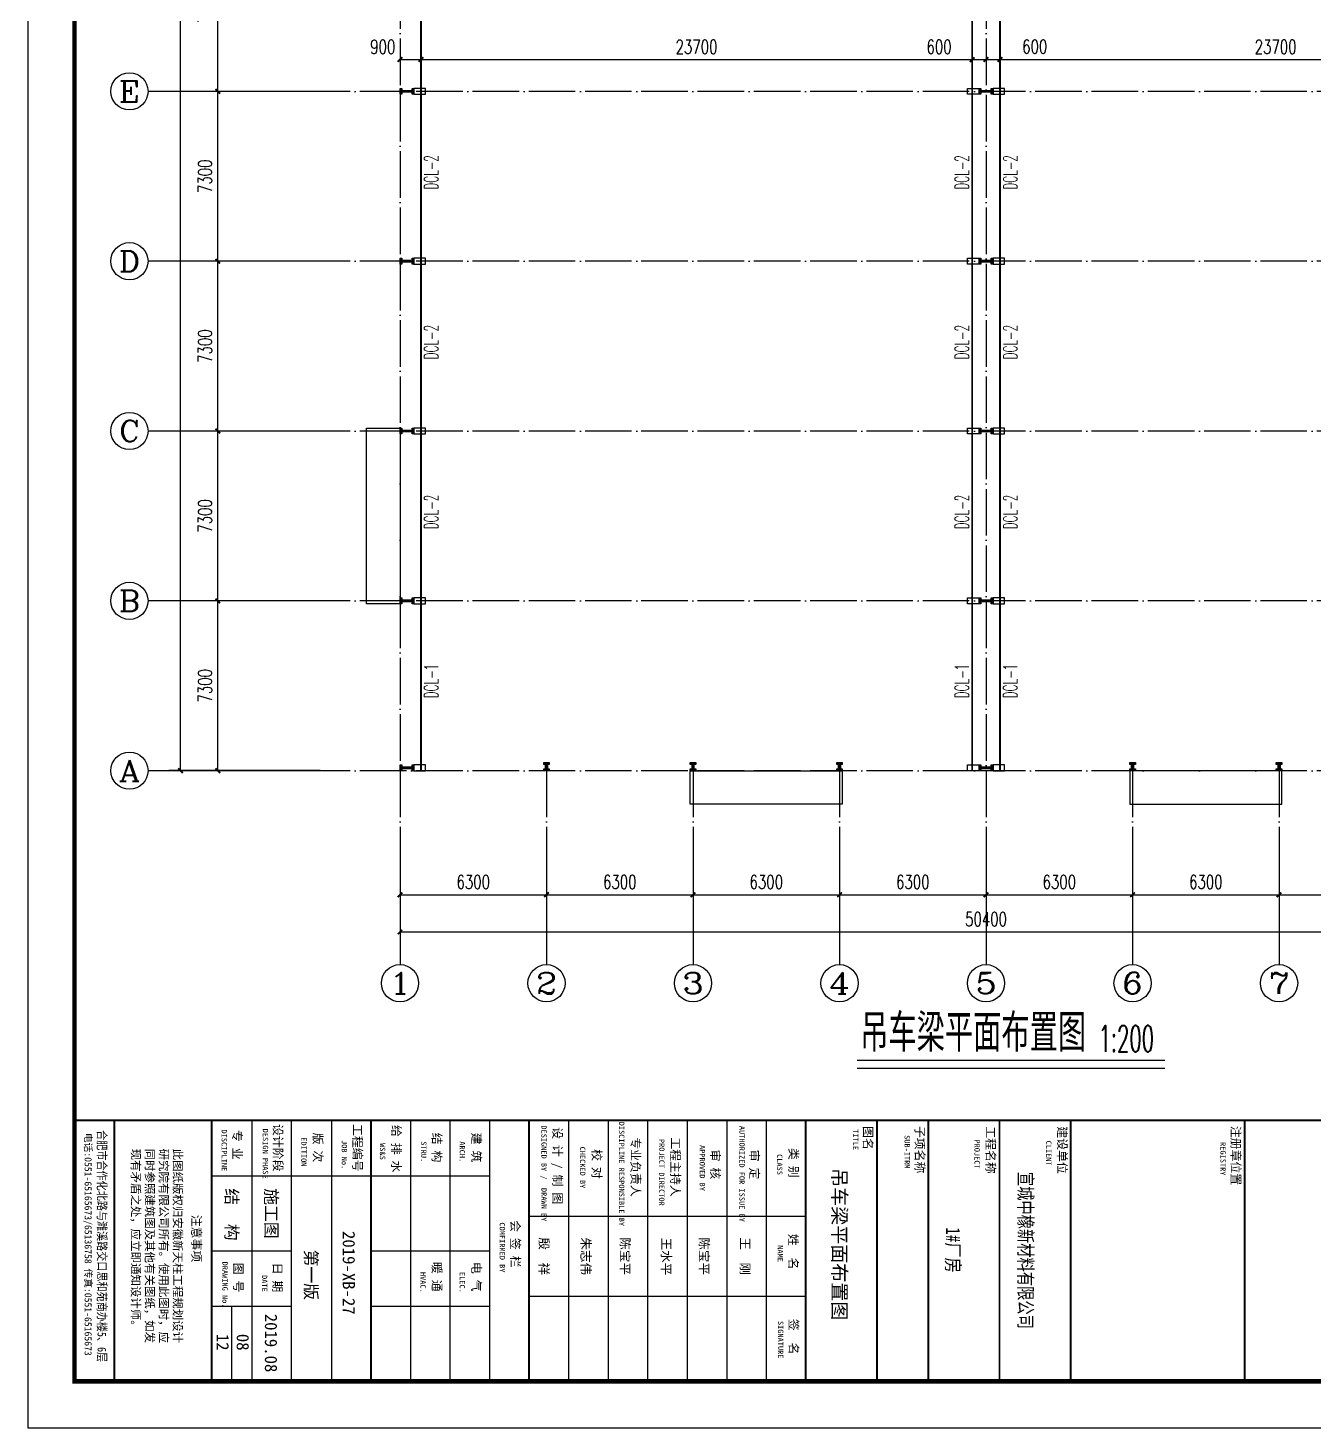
# Model space of a CAD drawing. Extents: x 37237700 to 37865026, y 138877 to 347670.
# Drawn here: x 37686466 to 37741765, y 228870 to 289050 of the extents above; entities that cross this region are included whole.
import ezdxf
from ezdxf.enums import TextEntityAlignment as Align

# ---------------------------------------------------------------- set-up
doc = ezdxf.new("R2010")
doc.units = 0
doc.header["$LTSCALE"] = 1000
doc.header["$MEASUREMENT"] = 0
doc.linetypes.add('ACAD_ISO04W100', pattern=[30.5, 24, -3, 0.5, -3])
doc.linetypes.add('DOTE', pattern=[2.42, 2, -0.2, 0.02, -0.2])
doc.layers.get('0').update_dxf_attribs({"linetype": 'CONTINUOUS'})
doc.layers.get('DEFPOINTS').update_dxf_attribs({"linetype": 'CONTINUOUS'})
for name, color, linetype in [('46', 7, 'CONTINUOUS'), ('AXIS', 3, 'CONTINUOUS'), ('AXIS_TEXT', 7, 'CONTINUOUS'), ('DIM_TEXT', 3, 'CONTINUOUS'), ('DOTE', 1, 'ACAD_ISO04W100'), ('PUB_DIM', 3, 'CONTINUOUS'), ('PUB_TAB', 7, 'CONTINUOUS'), ('PUB_TEXT', 7, 'CONTINUOUS'), ('PUB_TITLE', 4, 'CONTINUOUS'), ('标注、文字', 3, 'CONTINUOUS')]:
    doc.layers.add(name, color=color, linetype=linetype)
doc.styles.add('-黑体', font='simhei.ttf')
doc.styles.add('_HZTXT', font='txt.shx', dxfattribs={"width": 0.8, "bigfont": 'hztxt.shx'})
doc.styles.add('_SIMPLEX', font='SIMPLEX', dxfattribs={"width": 0.8})
doc.styles.add('_TCH_AXIS', font='COMPLEX', dxfattribs={"bigfont": 'GBCBIG'})
doc.styles.add('_TCH_DIM_T3', font='SIMPLEX', dxfattribs={"width": 0.705882, "bigfont": 'GBCBIG'})
doc.styles.add('COMPLEX', font='COMPLEX')
doc.styles.add('STYLE-黑体', font='simhei.ttf')
doc.styles.add('TQ', font='')
doc.styles.get('TQ').set_extended_font_data('SimSun')
doc.dimstyles.new('_TCH_ARCH&&200', dxfattribs={"dimtxt": 595, "dimasz": 200, "dimexe": 500, "dimexo": 600, "dimgap": 252.5, "dimtad": 1, "dimdec": 0, "dimzin": 0, "dimdsep": 46, "dimtxsty": '_TCH_DIM_T3', "dimblk": 'ARCHTICK', "dimcen": 0.09, "dimclrt": 7, "dimazin": 2, "dimtfac": 1, "dimtdec": 0, "dimtix": 1, "dimtmove": 2, "dimatfit": 3, "dimfxl": 1, "dimtolj": 1, "dimtzin": 0, "dimarcsym": 0})

# ---------------------------------------------------------------- blocks, each defined once
blk = doc.blocks.new('ly')
at = {"layer": 'PUB_TEXT', "insert": (-5884, 1715), "char_height": 212, "width": 5144.75, "attachment_point": 1, "style": 'TQ'}
blk.add_mtext('\\pt576;此图纸版权归安徽新天柱工程规划设计研究院有限公司所有。使用此图时，应同时参照建筑图及其他有关图纸，如发现有矛盾之处，应立即通知设计师。', dxfattribs=at)
blk = doc.blocks.new('tk0')
at = {"layer": 'PUB_TEXT'}
for p, q in [((32861287, -1281267), (32861287, -1280292)), ((32861292, -1281268), (32859731, -1281268))]:
    blk.add_line(p, q, dxfattribs=at)
at = {"layer": 'PUB_TITLE'}
for p, q in [((32854181, -1261723), (32854181, -1249823)), ((32857632, -1261723), (32857632, -1249823)), ((32850067, -1251523), (32861287, -1251523)), ((32850067, -1253223), (32861287, -1253223)), ((32850067, -1254923), (32861287, -1254923)), ((32850067, -1256623), (32861287, -1256623)), ((32850067, -1258323), (32861287, -1258323)), ((32850067, -1260023), (32861287, -1260023)), ((32850067, -1261723), (32861287, -1261723)), ((32850067, -1263423), (32861287, -1263423)), ((32852446, -1268523), (32852446, -1263423)), ((32855676, -1268523), (32855676, -1263423)), ((32858056, -1268523), (32858056, -1263423)), ((32850067, -1265123), (32861287, -1265123)), ((32850067, -1266823), (32861287, -1266823)), ((32852447, -1275368), (32852447, -1268523)), ((32850067, -1270223), (32861287, -1270223)), ((32850067, -1271946), (32861287, -1271946)), ((32855676, -1275368), (32855676, -1271946)), ((32858056, -1275368), (32858056, -1271946)), ((32850067, -1273646), (32861321, -1273646)), ((32861287, -1274507), (32858056, -1274507))]:
    blk.add_line(p, q, dxfattribs=at)
at = {"layer": 'PUB_TITLE', "lineweight": 40}
for p, q in [((32850067, -1268523), (32861287, -1268523)), ((32850067, -1279567), (32861287, -1279567))]:
    blk.add_line(p, q, dxfattribs=at)
at = {"layer": 'PUB_TITLE', "lineweight": 40, "const_width": 85}
for points in [[(32850067, -1201267), (32850067, -1281267)], [(32850067, -1230953), (32861287, -1230953)], [(32850067, -1238433), (32861287, -1238433)], [(32850067, -1241493), (32861287, -1241493)], [(32850067, -1244553), (32861287, -1244553)], [(32850067, -1246763), (32861287, -1246763)], [(32850067, -1249823), (32861287, -1249823)], [(32850067, -1261723), (32861287, -1261723)], [(32850067, -1275368), (32861232, -1275368)]]:
    blk.add_lwpolyline(points, dxfattribs=at)
at = {"layer": 'PUB_TITLE', "const_width": 85}
blk.add_lwpolyline([(32850067, -1268523), (32861287, -1268523)], dxfattribs=at)
at = {"layer": 'PUB_TEXT', "xscale": 1.700000002980232, "yscale": 1.700000002980232, "zscale": 1.700000002980232}
blk.add_blockref('ly', (32861287, -1279567), dxfattribs=at)
at = {"layer": '46', "linetype": 'Continuous', "style": '-黑体'}
for s, height, p in [('2019-XB-27 ', 528.65, (32854824, -1269734)), ('第一版', 528.7, (32855625, -1271359)), ('施工图', 528.7, (32852988, -1273068)), ('2019.08', 528.7, (32858381, -1273080)), ('结', 529, (32852988, -1274773)), ('构', 529, (32854517, -1274773))]:
    blk.add_text(s, height=height, dxfattribs=at).set_placement(p)
at = {"layer": 'PUB_TEXT', "style": 'TQ'}
for s, height, p in [('王  刚', 396, (32855098, -1252630)), ('陈宝平', 396, (32855098, -1254390)), ('王水平', 396, (32855110, -1256019)), ('陈宝平', 396, (32855098, -1257790)), ('朱志伟', 396, (32855098, -1259475)), ('殷  祥', 396, (32855098, -1261275)), (' 工程编号', 374, (32849973, -1269288)), ('      JOB No.', 229.5, (32849836, -1269778)), ('  版 次', 374, (32850089, -1270993)), ('     EDITION', 229.5, (32849896, -1271521)), (' 设计阶段', 374, (32849973, -1272709)), ('日 期', 374, (32856186, -1272730)), ('     DESIGN PHASE', 229.5, (32849526, -1273170)), ('         DATE', 229.5, (32855101, -1273208)), ('  专 业', 374, (32849973, -1274462)), ('图 号', 374, (32856186, -1274413)), ('     DISCIPLINE', 229.5, (32849562, -1274943)), ('     DRAWING No.', 229.5, (32855241, -1274909)), ('注意事项', 374, (32854126, -1276215)), ('电话:0551-65165673/65136758 传真:0551-65165673', 306, (32850607, -1280833))]:
    blk.add_text(s, height=height, dxfattribs=at).set_placement(p)
at = {"layer": 'PUB_TEXT', "style": 'TQ', "width": 0.85}
blk.add_text('合肥市合作化北路与濉溪路交口思和苑商办楼5、6层 ', height=374, dxfattribs=at).set_placement((32850490, -1280276))
at = {"layer": 'PUB_TEXT', "attachment_point": 1, "style": 'TQ'}
for s, insert, char_height, width in [('注册章位置', (32850304, -1231147), 374, 3060), ('REGISTRY', (32851001, -1231763), 229.5, 4799.1), ('建设单位', (32850326, -1238613), 374, 2223.6), ('CLIENT', (32850938, -1239259), 229.5, 4799.1), ('工程名称', (32850323, -1241690), 374, 2223.6), ('PROJECT', (32850887, -1242340), 229.5, 4799.1), ('子项名称', (32850306, -1244736), 374, 2223.6), ('SUB-ITRM', (32850702, -1245348), 229.5, 4799.1), ('图名', (32850313, -1246965), 374, 2223.6), ('TITLE', (32850446, -1247564), 229.5, 4799.1), ('类 别', (32851257, -1250163), 374, 2223.6), ('姓  名', (32854946, -1250177), 374, 2324.97), ('签  名', (32858602, -1250163), 374, 2948.14), ('CLASS', (32851517, -1250828), 229.5, 4799.1), ('NAME', (32855436, -1250803), 229.5, 4799.1), ('SIGNATURE', (32858688, -1250788), 229.5, 4799.1), ('审 定', (32851331, -1251848), 374, 1610.68), ('AUTHORIZED FOR ISSUE BY', (32850303, -1252450), 229.5, 4799.1), ('审 核', (32851328, -1253533), 374, 2855.71), ('APPROVED BY', (32851129, -1254157), 229.5, 4799.1), ('工程主持人', (32850799, -1255246), 374, 3479.12), ('PROJECT DIRECTOR', (32850866, -1255899), 229.5, 4799.1), ('专业负责人', (32850797, -1256953), 374, 3323.07), ('DISCIPLINE RESPONSIBLE BY', (32850125, -1257623), 229.5, 4799.1), ('校 对', (32851305, -1258626), 374, 4012.28), ('CHECKED BY', (32851196, -1259301), 229.5, 4799.1), ('设 计 / 制 图', (32850359, -1260315), 374, 5153.93), ('DESIGNED BY /  DRAWN BY', (32850281, -1260962), 229.5, 4799.1), ('会 签 栏', (32854360, -1262126), 374, 4447.2), ('COMFIRMED BY', (32854453, -1262757), 229.5, 4799.1), ('建 筑', (32850598, -1263802), 374, 4012), ('电 气', (32856153, -1263802), 374, 4012), ('   ARCH.', (32850429, -1264477), 229.5, 4799.1), ('   ELEC.', (32856044, -1264477), 229.5, 4799.1), ('结 构', (32850598, -1265502), 374, 4012), ('暖 通', (32856153, -1265502), 374, 4012), ('   STRU.', (32850429, -1266133), 229.5, 4799.1), ('   HVAC.', (32856044, -1266163), 229.5, 4799.1), ('给 排 水', (32850268, -1267245), 374, 4447.2), ('   WS&S', (32850510, -1267906), 229.5, 4882.4)]:
    blk.add_mtext(s, dxfattribs=dict(at, insert=insert, char_height=char_height, width=width))
blk = doc.blocks.new('*U123')
blk.add_lwpolyline([(-250, 125), (-250, -125), (250, -125), (250, 125)], close=True)
blk = doc.blocks.new('*U124')
at = {"color": 0, "linetype": 'ByBlock', "lineweight": -2}
for p in [(0, 58400), (0, 51100), (0, 43800), (0, 36500), (0, 29200), (0, 21900), (0, 14600), (0, 7300), (0, 0)]:
    blk.add_blockref('*U123', p, dxfattribs=at)
blk = doc.blocks.new('*U125')
blk.add_lwpolyline([(-250, 125), (-250, -125), (250, -125), (250, 125)], close=True)
blk = doc.blocks.new('*U126')
at = {"color": 0, "linetype": 'ByBlock', "lineweight": -2}
for p in [(0, 58400), (0, 51100), (0, 43800), (0, 36500), (0, 29200), (0, 21900), (0, 14600), (0, 7300), (0, 0)]:
    blk.add_blockref('*U125', p, dxfattribs=at)
blk = doc.blocks.new('*U127')
at = {"layer": 'PUB_TEXT', "style": '_SIMPLEX', "width": 0.55}
blk.add_text('DCL-2', height=600, rotation=90, dxfattribs=at).set_placement((300, -778))
blk = doc.blocks.new('*U128')
at = {"color": 0, "linetype": 'ByBlock', "lineweight": -2}
for p in [(0, 51100), (0, 43800), (0, 36500), (0, 29200), (0, 21900), (0, 14600), (0, 7300), (0, 0)]:
    blk.add_blockref('*U127', p, dxfattribs=at)
blk = doc.blocks.new('*U131')
blk.add_lwpolyline([(-250, 125), (-250, -125), (250, -125), (250, 125)], close=True)
blk = doc.blocks.new('*U132')
at = {"color": 0, "linetype": 'ByBlock', "lineweight": -2}
for p in [(0, 58400), (0, 51100), (0, 43800), (0, 36500), (0, 29200), (0, 21900), (0, 14600), (0, 7300), (0, 0)]:
    blk.add_blockref('*U131', p, dxfattribs=at)
blk = doc.blocks.new('_ArchTick')
at = {"color": 0, "linetype": 'ByBlock', "const_width": 0.4}
blk.add_lwpolyline([(-0.5, -0.5), (0.5, 0.5)], dxfattribs=at)
blk = doc.blocks.new('*D1969')
at = {"layer": 'DEFPOINTS', "color": 0}
for p in [(37702463, 287692), (37703363, 287692), (37703363, 287692)]:
    blk.add_point(p, dxfattribs=at)
at = {"layer": 'PUB_DIM', "color": 0, "lineweight": -2}
for p, q in [((37702463, 288292), (37702463, 288192)), ((37703363, 288292), (37703363, 288192)), ((37702463, 287692), (37703363, 287692))]:
    blk.add_line(p, q, dxfattribs=at)
at = {"layer": 'PUB_DIM', "color": 0, "lineweight": -2, "xscale": 200, "yscale": 200, "zscale": 200, "rotation": 180}
blk.add_blockref('_ArchTick', (37702463, 287692), dxfattribs=at)
at = {"layer": 'PUB_DIM', "color": 0, "lineweight": -2, "xscale": 200, "yscale": 200, "zscale": 200}
blk.add_blockref('_ArchTick', (37703363, 287692), dxfattribs=at)
at = {"layer": 'PUB_DIM', "color": 7, "insert": (37701723, 288242), "char_height": 595, "attachment_point": 5, "style": '_TCH_DIM_T3'}
blk.add_mtext('\\A1;900', dxfattribs=at)
blk = doc.blocks.new('*D1970')
at = {"layer": 'DEFPOINTS', "color": 0}
for p in [(37703363, 287692), (37727063, 287692), (37727063, 287692)]:
    blk.add_point(p, dxfattribs=at)
at = {"layer": 'PUB_DIM', "color": 0, "lineweight": -2}
for p, q in [((37703363, 288292), (37703363, 288192)), ((37727063, 288292), (37727063, 288192)), ((37703363, 287692), (37727063, 287692))]:
    blk.add_line(p, q, dxfattribs=at)
at = {"layer": 'PUB_DIM', "color": 0, "lineweight": -2, "xscale": 200, "yscale": 200, "zscale": 200, "rotation": 180}
blk.add_blockref('_ArchTick', (37703363, 287692), dxfattribs=at)
at = {"layer": 'PUB_DIM', "color": 0, "lineweight": -2, "xscale": 200, "yscale": 200, "zscale": 200}
blk.add_blockref('_ArchTick', (37727063, 287692), dxfattribs=at)
at = {"layer": 'PUB_DIM', "color": 7, "insert": (37715213, 288242), "char_height": 595, "attachment_point": 5, "style": '_TCH_DIM_T3'}
blk.add_mtext('\\A1;23700', dxfattribs=at)
blk = doc.blocks.new('*D1971')
at = {"layer": 'DEFPOINTS', "color": 0}
for p in [(37727063, 287692), (37727663, 287692), (37727663, 287692)]:
    blk.add_point(p, dxfattribs=at)
at = {"layer": 'PUB_DIM', "color": 0, "lineweight": -2}
for p, q in [((37727063, 288292), (37727063, 288192)), ((37727663, 288292), (37727663, 288192)), ((37727063, 287692), (37727663, 287692))]:
    blk.add_line(p, q, dxfattribs=at)
at = {"layer": 'PUB_DIM', "color": 0, "lineweight": -2, "xscale": 200, "yscale": 200, "zscale": 200, "rotation": 180}
blk.add_blockref('_ArchTick', (37727063, 287692), dxfattribs=at)
at = {"layer": 'PUB_DIM', "color": 0, "lineweight": -2, "xscale": 200, "yscale": 200, "zscale": 200}
blk.add_blockref('_ArchTick', (37727663, 287692), dxfattribs=at)
at = {"layer": 'PUB_DIM', "color": 7, "insert": (37725643, 288242), "char_height": 595, "attachment_point": 5, "style": '_TCH_DIM_T3'}
blk.add_mtext('\\A1;600', dxfattribs=at)
blk = doc.blocks.new('*D1972')
at = {"layer": 'DEFPOINTS', "color": 0}
for p in [(37727663, 287692), (37728263, 287692), (37728263, 287692)]:
    blk.add_point(p, dxfattribs=at)
at = {"layer": 'PUB_DIM', "color": 0, "lineweight": -2}
for p, q in [((37727663, 288292), (37727663, 288192)), ((37728263, 288292), (37728263, 288192)), ((37727663, 287692), (37728263, 287692))]:
    blk.add_line(p, q, dxfattribs=at)
at = {"layer": 'PUB_DIM', "color": 0, "lineweight": -2, "xscale": 200, "yscale": 200, "zscale": 200, "rotation": 180}
blk.add_blockref('_ArchTick', (37727663, 287692), dxfattribs=at)
at = {"layer": 'PUB_DIM', "color": 0, "lineweight": -2, "xscale": 200, "yscale": 200, "zscale": 200}
blk.add_blockref('_ArchTick', (37728263, 287692), dxfattribs=at)
at = {"layer": 'PUB_DIM', "color": 7, "insert": (37729758, 288250), "char_height": 595, "attachment_point": 5, "style": '_TCH_DIM_T3'}
blk.add_mtext('\\A1;600', dxfattribs=at)
blk = doc.blocks.new('*D1973')
at = {"layer": 'DEFPOINTS', "color": 0}
for p in [(37728263, 287692), (37751963, 287692), (37751963, 287692)]:
    blk.add_point(p, dxfattribs=at)
at = {"layer": 'PUB_DIM', "color": 0, "lineweight": -2}
for p, q in [((37728263, 288292), (37728263, 288192)), ((37751963, 288292), (37751963, 288192)), ((37728263, 287692), (37751963, 287692))]:
    blk.add_line(p, q, dxfattribs=at)
at = {"layer": 'PUB_DIM', "color": 0, "lineweight": -2, "xscale": 200, "yscale": 200, "zscale": 200, "rotation": 180}
blk.add_blockref('_ArchTick', (37728263, 287692), dxfattribs=at)
at = {"layer": 'PUB_DIM', "color": 0, "lineweight": -2, "xscale": 200, "yscale": 200, "zscale": 200}
blk.add_blockref('_ArchTick', (37751963, 287692), dxfattribs=at)
at = {"layer": 'PUB_DIM', "color": 7, "insert": (37740113, 288242), "char_height": 595, "attachment_point": 5, "style": '_TCH_DIM_T3'}
blk.add_mtext('\\A1;23700', dxfattribs=at)
blk = doc.blocks.new('*D1987')
at = {"layer": 'AXIS', "color": 0, "lineweight": -2}
for p, q in [((37699029, 264426), (37694129, 264426)), ((37694629, 257126), (37694629, 264426)), ((37699029, 257126), (37694129, 257126))]:
    blk.add_line(p, q, dxfattribs=at)
at = {"layer": 'DEFPOINTS', "color": 0}
for p in [(37694629, 264426), (37699629, 264426), (37699629, 257126)]:
    blk.add_point(p, dxfattribs=at)
at = {"layer": 'AXIS', "color": 0, "lineweight": -2, "xscale": 200, "yscale": 200, "zscale": 200}
for p, rotation in [((37694629, 264426), 90), ((37694629, 257126), 270)]:
    blk.add_blockref('_ArchTick', p, dxfattribs=dict(at, rotation=rotation))
at = {"layer": 'AXIS', "color": 7, "insert": (37694079, 260776), "char_height": 595, "attachment_point": 5, "rotation": 90, "style": '_TCH_DIM_T3'}
blk.add_mtext('\\A1;7300', dxfattribs=at)
blk = doc.blocks.new('*D1988')
at = {"layer": 'AXIS', "color": 0, "lineweight": -2}
for p, q in [((37699029, 271726), (37694129, 271726)), ((37694629, 264426), (37694629, 271726)), ((37699029, 264426), (37694129, 264426))]:
    blk.add_line(p, q, dxfattribs=at)
at = {"layer": 'DEFPOINTS', "color": 0}
for p in [(37694629, 271726), (37699629, 271726), (37699629, 264426)]:
    blk.add_point(p, dxfattribs=at)
at = {"layer": 'AXIS', "color": 0, "lineweight": -2, "xscale": 200, "yscale": 200, "zscale": 200}
for p, rotation in [((37694629, 271726), 90), ((37694629, 264426), 270)]:
    blk.add_blockref('_ArchTick', p, dxfattribs=dict(at, rotation=rotation))
at = {"layer": 'AXIS', "color": 7, "insert": (37694079, 268076), "char_height": 595, "attachment_point": 5, "rotation": 90, "style": '_TCH_DIM_T3'}
blk.add_mtext('\\A1;7300', dxfattribs=at)
blk = doc.blocks.new('*D1989')
at = {"layer": 'AXIS', "color": 0, "lineweight": -2}
for p, q in [((37699029, 279026), (37694129, 279026)), ((37694629, 271726), (37694629, 279026)), ((37699029, 271726), (37694129, 271726))]:
    blk.add_line(p, q, dxfattribs=at)
at = {"layer": 'DEFPOINTS', "color": 0}
for p in [(37694629, 279026), (37699629, 279026), (37699629, 271726)]:
    blk.add_point(p, dxfattribs=at)
at = {"layer": 'AXIS', "color": 0, "lineweight": -2, "xscale": 200, "yscale": 200, "zscale": 200}
for p, rotation in [((37694629, 279026), 90), ((37694629, 271726), 270)]:
    blk.add_blockref('_ArchTick', p, dxfattribs=dict(at, rotation=rotation))
at = {"layer": 'AXIS', "color": 7, "insert": (37694079, 275376), "char_height": 595, "attachment_point": 5, "rotation": 90, "style": '_TCH_DIM_T3'}
blk.add_mtext('\\A1;7300', dxfattribs=at)
blk = doc.blocks.new('*D1990')
at = {"layer": 'AXIS', "color": 0, "lineweight": -2}
for p, q in [((37699029, 286326), (37694129, 286326)), ((37694629, 279026), (37694629, 286326)), ((37699029, 279026), (37694129, 279026))]:
    blk.add_line(p, q, dxfattribs=at)
at = {"layer": 'DEFPOINTS', "color": 0}
for p in [(37694629, 286326), (37699629, 286326), (37699629, 279026)]:
    blk.add_point(p, dxfattribs=at)
at = {"layer": 'AXIS', "color": 0, "lineweight": -2, "xscale": 200, "yscale": 200, "zscale": 200}
for p, rotation in [((37694629, 286326), 90), ((37694629, 279026), 270)]:
    blk.add_blockref('_ArchTick', p, dxfattribs=dict(at, rotation=rotation))
at = {"layer": 'AXIS', "color": 7, "insert": (37694079, 282676), "char_height": 595, "attachment_point": 5, "rotation": 90, "style": '_TCH_DIM_T3'}
blk.add_mtext('\\A1;7300', dxfattribs=at)
blk = doc.blocks.new('*D1991')
at = {"layer": 'AXIS', "color": 0, "lineweight": -2}
for p, q in [((37699029, 293626), (37694129, 293626)), ((37694629, 286326), (37694629, 293626)), ((37699029, 286326), (37694129, 286326))]:
    blk.add_line(p, q, dxfattribs=at)
at = {"layer": 'DEFPOINTS', "color": 0}
for p in [(37694629, 293626), (37699629, 293626), (37699629, 286326)]:
    blk.add_point(p, dxfattribs=at)
at = {"layer": 'AXIS', "color": 0, "lineweight": -2, "xscale": 200, "yscale": 200, "zscale": 200}
for p, rotation in [((37694629, 293626), 90), ((37694629, 286326), 270)]:
    blk.add_blockref('_ArchTick', p, dxfattribs=dict(at, rotation=rotation))
at = {"layer": 'AXIS', "color": 7, "insert": (37694079, 289976), "char_height": 595, "attachment_point": 5, "rotation": 90, "style": '_TCH_DIM_T3'}
blk.add_mtext('\\A1;7300', dxfattribs=at)
blk = doc.blocks.new('*D1997')
at = {"layer": 'AXIS', "color": 0, "lineweight": -2}
for p, q in [((37699029, 330126), (37692529, 330126)), ((37693029, 257126), (37693029, 330126)), ((37699029, 257126), (37692529, 257126))]:
    blk.add_line(p, q, dxfattribs=at)
at = {"layer": 'DEFPOINTS', "color": 0}
for p in [(37693029, 330126), (37699629, 330126), (37699629, 257126)]:
    blk.add_point(p, dxfattribs=at)
at = {"layer": 'AXIS', "color": 0, "lineweight": -2, "xscale": 200, "yscale": 200, "zscale": 200}
for p, rotation in [((37693029, 330126), 90), ((37693029, 257126), 270)]:
    blk.add_blockref('_ArchTick', p, dxfattribs=dict(at, rotation=rotation))
at = {"layer": 'AXIS', "color": 7, "insert": (37692479, 293626), "char_height": 595, "attachment_point": 5, "rotation": 90, "style": '_TCH_DIM_T3'}
blk.add_mtext('\\A1;73000', dxfattribs=at)
blk = doc.blocks.new('*D2009')
at = {"layer": 'AXIS', "color": 0, "lineweight": -2}
for p, q in [((37702463, 253883), (37702463, 251291)), ((37708763, 253883), (37708763, 251291)), ((37702463, 251791), (37708763, 251791))]:
    blk.add_line(p, q, dxfattribs=at)
at = {"layer": 'DEFPOINTS', "color": 0}
for p in [(37702463, 254483), (37708763, 254483), (37708763, 251791)]:
    blk.add_point(p, dxfattribs=at)
at = {"layer": 'AXIS', "color": 0, "lineweight": -2, "xscale": 200, "yscale": 200, "zscale": 200, "rotation": 180}
blk.add_blockref('_ArchTick', (37702463, 251791), dxfattribs=at)
at = {"layer": 'AXIS', "color": 0, "lineweight": -2, "xscale": 200, "yscale": 200, "zscale": 200}
blk.add_blockref('_ArchTick', (37708763, 251791), dxfattribs=at)
at = {"layer": 'AXIS', "color": 7, "insert": (37705613, 252341), "char_height": 595, "attachment_point": 5, "style": '_TCH_DIM_T3'}
blk.add_mtext('\\A1;6300', dxfattribs=at)
blk = doc.blocks.new('*D2010')
at = {"layer": 'AXIS', "color": 0, "lineweight": -2}
for p, q in [((37708763, 253883), (37708763, 251291)), ((37715063, 253883), (37715063, 251291)), ((37708763, 251791), (37715063, 251791))]:
    blk.add_line(p, q, dxfattribs=at)
at = {"layer": 'DEFPOINTS', "color": 0}
for p in [(37708763, 254483), (37715063, 254483), (37715063, 251791)]:
    blk.add_point(p, dxfattribs=at)
at = {"layer": 'AXIS', "color": 0, "lineweight": -2, "xscale": 200, "yscale": 200, "zscale": 200, "rotation": 180}
blk.add_blockref('_ArchTick', (37708763, 251791), dxfattribs=at)
at = {"layer": 'AXIS', "color": 0, "lineweight": -2, "xscale": 200, "yscale": 200, "zscale": 200}
blk.add_blockref('_ArchTick', (37715063, 251791), dxfattribs=at)
at = {"layer": 'AXIS', "color": 7, "insert": (37711913, 252341), "char_height": 595, "attachment_point": 5, "style": '_TCH_DIM_T3'}
blk.add_mtext('\\A1;6300', dxfattribs=at)
blk = doc.blocks.new('*D2011')
at = {"layer": 'AXIS', "color": 0, "lineweight": -2}
for p, q in [((37715063, 253883), (37715063, 251291)), ((37721363, 253883), (37721363, 251291)), ((37715063, 251791), (37721363, 251791))]:
    blk.add_line(p, q, dxfattribs=at)
at = {"layer": 'DEFPOINTS', "color": 0}
for p in [(37715063, 254483), (37721363, 254483), (37721363, 251791)]:
    blk.add_point(p, dxfattribs=at)
at = {"layer": 'AXIS', "color": 0, "lineweight": -2, "xscale": 200, "yscale": 200, "zscale": 200, "rotation": 180}
blk.add_blockref('_ArchTick', (37715063, 251791), dxfattribs=at)
at = {"layer": 'AXIS', "color": 0, "lineweight": -2, "xscale": 200, "yscale": 200, "zscale": 200}
blk.add_blockref('_ArchTick', (37721363, 251791), dxfattribs=at)
at = {"layer": 'AXIS', "color": 7, "insert": (37718213, 252341), "char_height": 595, "attachment_point": 5, "style": '_TCH_DIM_T3'}
blk.add_mtext('\\A1;6300', dxfattribs=at)
blk = doc.blocks.new('*D2012')
at = {"layer": 'AXIS', "color": 0, "lineweight": -2}
for p, q in [((37721363, 253883), (37721363, 251291)), ((37727663, 253883), (37727663, 251291)), ((37721363, 251791), (37727663, 251791))]:
    blk.add_line(p, q, dxfattribs=at)
at = {"layer": 'DEFPOINTS', "color": 0}
for p in [(37721363, 254483), (37727663, 254483), (37727663, 251791)]:
    blk.add_point(p, dxfattribs=at)
at = {"layer": 'AXIS', "color": 0, "lineweight": -2, "xscale": 200, "yscale": 200, "zscale": 200, "rotation": 180}
blk.add_blockref('_ArchTick', (37721363, 251791), dxfattribs=at)
at = {"layer": 'AXIS', "color": 0, "lineweight": -2, "xscale": 200, "yscale": 200, "zscale": 200}
blk.add_blockref('_ArchTick', (37727663, 251791), dxfattribs=at)
at = {"layer": 'AXIS', "color": 7, "insert": (37724513, 252341), "char_height": 595, "attachment_point": 5, "style": '_TCH_DIM_T3'}
blk.add_mtext('\\A1;6300', dxfattribs=at)
blk = doc.blocks.new('*D2013')
at = {"layer": 'AXIS', "color": 0, "lineweight": -2}
for p, q in [((37727663, 253883), (37727663, 251291)), ((37733963, 253883), (37733963, 251291)), ((37727663, 251791), (37733963, 251791))]:
    blk.add_line(p, q, dxfattribs=at)
at = {"layer": 'DEFPOINTS', "color": 0}
for p in [(37727663, 254483), (37733963, 254483), (37733963, 251791)]:
    blk.add_point(p, dxfattribs=at)
at = {"layer": 'AXIS', "color": 0, "lineweight": -2, "xscale": 200, "yscale": 200, "zscale": 200, "rotation": 180}
blk.add_blockref('_ArchTick', (37727663, 251791), dxfattribs=at)
at = {"layer": 'AXIS', "color": 0, "lineweight": -2, "xscale": 200, "yscale": 200, "zscale": 200}
blk.add_blockref('_ArchTick', (37733963, 251791), dxfattribs=at)
at = {"layer": 'AXIS', "color": 7, "insert": (37730813, 252341), "char_height": 595, "attachment_point": 5, "style": '_TCH_DIM_T3'}
blk.add_mtext('\\A1;6300', dxfattribs=at)
blk = doc.blocks.new('*D2014')
at = {"layer": 'AXIS', "color": 0, "lineweight": -2}
for p, q in [((37733963, 253883), (37733963, 251291)), ((37740263, 253883), (37740263, 251291)), ((37733963, 251791), (37740263, 251791))]:
    blk.add_line(p, q, dxfattribs=at)
at = {"layer": 'DEFPOINTS', "color": 0}
for p in [(37733963, 254483), (37740263, 254483), (37740263, 251791)]:
    blk.add_point(p, dxfattribs=at)
at = {"layer": 'AXIS', "color": 0, "lineweight": -2, "xscale": 200, "yscale": 200, "zscale": 200, "rotation": 180}
blk.add_blockref('_ArchTick', (37733963, 251791), dxfattribs=at)
at = {"layer": 'AXIS', "color": 0, "lineweight": -2, "xscale": 200, "yscale": 200, "zscale": 200}
blk.add_blockref('_ArchTick', (37740263, 251791), dxfattribs=at)
at = {"layer": 'AXIS', "color": 7, "insert": (37737113, 252341), "char_height": 595, "attachment_point": 5, "style": '_TCH_DIM_T3'}
blk.add_mtext('\\A1;6300', dxfattribs=at)
blk = doc.blocks.new('*D2015')
at = {"layer": 'AXIS', "color": 0, "lineweight": -2}
for p, q in [((37740263, 253883), (37740263, 251291)), ((37746563, 253883), (37746563, 251291)), ((37740263, 251791), (37746563, 251791))]:
    blk.add_line(p, q, dxfattribs=at)
at = {"layer": 'DEFPOINTS', "color": 0}
for p in [(37740263, 254483), (37746563, 254483), (37746563, 251791)]:
    blk.add_point(p, dxfattribs=at)
at = {"layer": 'AXIS', "color": 0, "lineweight": -2, "xscale": 200, "yscale": 200, "zscale": 200, "rotation": 180}
blk.add_blockref('_ArchTick', (37740263, 251791), dxfattribs=at)
at = {"layer": 'AXIS', "color": 0, "lineweight": -2, "xscale": 200, "yscale": 200, "zscale": 200}
blk.add_blockref('_ArchTick', (37746563, 251791), dxfattribs=at)
at = {"layer": 'AXIS', "color": 7, "insert": (37743413, 252341), "char_height": 595, "attachment_point": 5, "style": '_TCH_DIM_T3'}
blk.add_mtext('\\A1;6300', dxfattribs=at)
blk = doc.blocks.new('*D2017')
at = {"layer": 'AXIS', "color": 0, "lineweight": -2}
for p, q in [((37702463, 254283), (37702463, 249691)), ((37752863, 254283), (37752863, 249691)), ((37702463, 250191), (37752863, 250191))]:
    blk.add_line(p, q, dxfattribs=at)
at = {"layer": 'DEFPOINTS', "color": 0}
for p in [(37702463, 254883), (37752863, 254883), (37752863, 250191)]:
    blk.add_point(p, dxfattribs=at)
at = {"layer": 'AXIS', "color": 0, "lineweight": -2, "xscale": 200, "yscale": 200, "zscale": 200, "rotation": 180}
blk.add_blockref('_ArchTick', (37702463, 250191), dxfattribs=at)
at = {"layer": 'AXIS', "color": 0, "lineweight": -2, "xscale": 200, "yscale": 200, "zscale": 200}
blk.add_blockref('_ArchTick', (37752863, 250191), dxfattribs=at)
at = {"layer": 'AXIS', "color": 7, "insert": (37727663, 250741), "char_height": 595, "attachment_point": 5, "style": '_TCH_DIM_T3'}
blk.add_mtext('\\A1;50400', dxfattribs=at)
blk = doc.blocks.new('_AXISO')
blk.add_circle((0, 0), 0.5)
at = {"layer": 'AXIS_TEXT', "style": 'COMPLEX', "width": 1.041667}
blk.add_attdef('A', text='', height=0.56, dxfattribs=at).set_placement((-0.25, -0.28), (0.25, -0.28), align=Align.FIT)

msp = doc.modelspace()

# ---------------------------------------------------------------- hatches: boundary and pattern name
for points in [[(37702982.8, 286450.5), (37703062.8, 286450.5), (37703062.8, 286200.5), (37702982.8, 286200.5), (37702982.8, 286285.5), (37702542.8, 286285.5), (37702542.8, 286200.5), (37702462.8, 286200.5), (37702462.8, 286450.5), (37702542.8, 286450.5), (37702542.8, 286365.5), (37702982.8, 286365.5)], [(37727882.8, 286450.5), (37727962.8, 286450.5), (37727962.8, 286200.5), (37727882.8, 286200.5), (37727882.8, 286285.5), (37727442.8, 286285.5), (37727442.8, 286200.5), (37727362.8, 286200.5), (37727362.8, 286450.5), (37727442.8, 286450.5), (37727442.8, 286365.5), (37727882.8, 286365.5)], [(37702982.8, 279150.5), (37703062.8, 279150.5), (37703062.8, 278900.5), (37702982.8, 278900.5), (37702982.8, 278985.5), (37702542.8, 278985.5), (37702542.8, 278900.5), (37702462.8, 278900.5), (37702462.8, 279150.5), (37702542.8, 279150.5), (37702542.8, 279065.5), (37702982.8, 279065.5)], [(37727882.8, 279150.5), (37727962.8, 279150.5), (37727962.8, 278900.5), (37727882.8, 278900.5), (37727882.8, 278985.5), (37727442.8, 278985.5), (37727442.8, 278900.5), (37727362.8, 278900.5), (37727362.8, 279150.5), (37727442.8, 279150.5), (37727442.8, 279065.5), (37727882.8, 279065.5)], [(37702982.8, 271850.5), (37703062.8, 271850.5), (37703062.8, 271600.5), (37702982.8, 271600.5), (37702982.8, 271685.5), (37702542.8, 271685.5), (37702542.8, 271600.5), (37702462.8, 271600.5), (37702462.8, 271850.5), (37702542.8, 271850.5), (37702542.8, 271765.5), (37702982.8, 271765.5)], [(37727882.8, 271850.5), (37727962.8, 271850.5), (37727962.8, 271600.5), (37727882.8, 271600.5), (37727882.8, 271685.5), (37727442.8, 271685.5), (37727442.8, 271600.5), (37727362.8, 271600.5), (37727362.8, 271850.5), (37727442.8, 271850.5), (37727442.8, 271765.5), (37727882.8, 271765.5)], [(37702982.8, 264550.5), (37703062.8, 264550.5), (37703062.8, 264300.5), (37702982.8, 264300.5), (37702982.8, 264385.5), (37702542.8, 264385.5), (37702542.8, 264300.5), (37702462.8, 264300.5), (37702462.8, 264550.5), (37702542.8, 264550.5), (37702542.8, 264465.5), (37702982.8, 264465.5)], [(37727882.8, 264550.5), (37727962.8, 264550.5), (37727962.8, 264300.5), (37727882.8, 264300.5), (37727882.8, 264385.5), (37727442.8, 264385.5), (37727442.8, 264300.5), (37727362.8, 264300.5), (37727362.8, 264550.5), (37727442.8, 264550.5), (37727442.8, 264465.5), (37727882.8, 264465.5)], [(37702982.8, 257375.5), (37703062.8, 257375.5), (37703062.8, 257125.5), (37702982.8, 257125.5), (37702982.8, 257210.5), (37702542.8, 257210.5), (37702542.8, 257125.5), (37702462.8, 257125.5), (37702462.8, 257375.5), (37702542.8, 257375.5), (37702542.8, 257290.5), (37702982.8, 257290.5)], [(37708642.8, 257395.5), (37708642.8, 257475.5), (37708882.8, 257475.5), (37708882.8, 257395.5), (37708802.8, 257395.5), (37708802.8, 257205.5), (37708882.8, 257205.5), (37708882.8, 257125.5), (37708642.8, 257125.5), (37708642.8, 257205.5), (37708722.8, 257205.5), (37708722.8, 257395.5)], [(37714942.8, 257395.5), (37714942.8, 257475.5), (37715182.8, 257475.5), (37715182.8, 257395.5), (37715102.8, 257395.5), (37715102.8, 257205.5), (37715182.8, 257205.5), (37715182.8, 257125.5), (37714942.8, 257125.5), (37714942.8, 257205.5), (37715022.8, 257205.5), (37715022.8, 257395.5)], [(37721242.8, 257395.5), (37721242.8, 257475.5), (37721482.8, 257475.5), (37721482.8, 257395.5), (37721402.8, 257395.5), (37721402.8, 257205.5), (37721482.8, 257205.5), (37721482.8, 257125.5), (37721242.8, 257125.5), (37721242.8, 257205.5), (37721322.8, 257205.5), (37721322.8, 257395.5)], [(37727882.8, 257375.5), (37727962.8, 257375.5), (37727962.8, 257125.5), (37727882.8, 257125.5), (37727882.8, 257210.5), (37727442.8, 257210.5), (37727442.8, 257125.5), (37727362.8, 257125.5), (37727362.8, 257375.5), (37727442.8, 257375.5), (37727442.8, 257290.5), (37727882.8, 257290.5)], [(37733842.8, 257395.5), (37733842.8, 257475.5), (37734082.8, 257475.5), (37734082.8, 257395.5), (37734002.8, 257395.5), (37734002.8, 257205.5), (37734082.8, 257205.5), (37734082.8, 257125.5), (37733842.8, 257125.5), (37733842.8, 257205.5), (37733922.8, 257205.5), (37733922.8, 257395.5)], [(37740142.8, 257395.5), (37740142.8, 257475.5), (37740382.8, 257475.5), (37740382.8, 257395.5), (37740302.8, 257395.5), (37740302.8, 257205.5), (37740382.8, 257205.5), (37740382.8, 257125.5), (37740142.8, 257125.5), (37740142.8, 257205.5), (37740222.8, 257205.5), (37740222.8, 257395.5)]]:
    msp.add_hatch(color=256).paths.add_polyline_path(points)

# ---------------------------------------------------------------- linework, layer by layer
at = {"const_width": 80}
for points in [[(37703362.8, 330125.5), (37703362.8, 257125.5)], [(37727062.8, 330125.5), (37727062.8, 257125.5)], [(37728262.8, 330125.5), (37728262.8, 257125.5)]]:
    msp.add_lwpolyline(points, dxfattribs=at)
for points in [[(37702982.8, 286450.5), (37703062.8, 286450.5), (37703062.8, 286200.5), (37702982.8, 286200.5), (37702982.8, 286285.5), (37702542.8, 286285.5), (37702542.8, 286200.5), (37702462.8, 286200.5), (37702462.8, 286450.5), (37702542.8, 286450.5), (37702542.8, 286365.5), (37702982.8, 286365.5), (37702982.8, 286450.5)], [(37727882.8, 286450.5), (37727962.8, 286450.5), (37727962.8, 286200.5), (37727882.8, 286200.5), (37727882.8, 286285.5), (37727442.8, 286285.5), (37727442.8, 286200.5), (37727362.8, 286200.5), (37727362.8, 286450.5), (37727442.8, 286450.5), (37727442.8, 286365.5), (37727882.8, 286365.5), (37727882.8, 286450.5)], [(37702982.8, 279150.5), (37703062.8, 279150.5), (37703062.8, 278900.5), (37702982.8, 278900.5), (37702982.8, 278985.5), (37702542.8, 278985.5), (37702542.8, 278900.5), (37702462.8, 278900.5), (37702462.8, 279150.5), (37702542.8, 279150.5), (37702542.8, 279065.5), (37702982.8, 279065.5), (37702982.8, 279150.5)], [(37727882.8, 279150.5), (37727962.8, 279150.5), (37727962.8, 278900.5), (37727882.8, 278900.5), (37727882.8, 278985.5), (37727442.8, 278985.5), (37727442.8, 278900.5), (37727362.8, 278900.5), (37727362.8, 279150.5), (37727442.8, 279150.5), (37727442.8, 279065.5), (37727882.8, 279065.5), (37727882.8, 279150.5)], [(37702982.8, 271850.5), (37703062.8, 271850.5), (37703062.8, 271600.5), (37702982.8, 271600.5), (37702982.8, 271685.5), (37702542.8, 271685.5), (37702542.8, 271600.5), (37702462.8, 271600.5), (37702462.8, 271850.5), (37702542.8, 271850.5), (37702542.8, 271765.5), (37702982.8, 271765.5), (37702982.8, 271850.5)], [(37727882.8, 271850.5), (37727962.8, 271850.5), (37727962.8, 271600.5), (37727882.8, 271600.5), (37727882.8, 271685.5), (37727442.8, 271685.5), (37727442.8, 271600.5), (37727362.8, 271600.5), (37727362.8, 271850.5), (37727442.8, 271850.5), (37727442.8, 271765.5), (37727882.8, 271765.5), (37727882.8, 271850.5)], [(37702982.8, 264550.5), (37703062.8, 264550.5), (37703062.8, 264300.5), (37702982.8, 264300.5), (37702982.8, 264385.5), (37702542.8, 264385.5), (37702542.8, 264300.5), (37702462.8, 264300.5), (37702462.8, 264550.5), (37702542.8, 264550.5), (37702542.8, 264465.5), (37702982.8, 264465.5), (37702982.8, 264550.5)], [(37727882.8, 264550.5), (37727962.8, 264550.5), (37727962.8, 264300.5), (37727882.8, 264300.5), (37727882.8, 264385.5), (37727442.8, 264385.5), (37727442.8, 264300.5), (37727362.8, 264300.5), (37727362.8, 264550.5), (37727442.8, 264550.5), (37727442.8, 264465.5), (37727882.8, 264465.5), (37727882.8, 264550.5)], [(37702982.8, 257375.5), (37703062.8, 257375.5), (37703062.8, 257125.5), (37702982.8, 257125.5), (37702982.8, 257210.5), (37702542.8, 257210.5), (37702542.8, 257125.5), (37702462.8, 257125.5), (37702462.8, 257375.5), (37702542.8, 257375.5), (37702542.8, 257290.5), (37702982.8, 257290.5), (37702982.8, 257375.5)], [(37708642.8, 257395.5), (37708642.8, 257475.5), (37708882.8, 257475.5), (37708882.8, 257395.5), (37708802.8, 257395.5), (37708802.8, 257205.5), (37708882.8, 257205.5), (37708882.8, 257125.5), (37708642.8, 257125.5), (37708642.8, 257205.5), (37708722.8, 257205.5), (37708722.8, 257395.5), (37708642.8, 257395.5)], [(37714942.8, 257395.5), (37714942.8, 257475.5), (37715182.8, 257475.5), (37715182.8, 257395.5), (37715102.8, 257395.5), (37715102.8, 257205.5), (37715182.8, 257205.5), (37715182.8, 257125.5), (37714942.8, 257125.5), (37714942.8, 257205.5), (37715022.8, 257205.5), (37715022.8, 257395.5), (37714942.8, 257395.5)], [(37721242.8, 257395.5), (37721242.8, 257475.5), (37721482.8, 257475.5), (37721482.8, 257395.5), (37721402.8, 257395.5), (37721402.8, 257205.5), (37721482.8, 257205.5), (37721482.8, 257125.5), (37721242.8, 257125.5), (37721242.8, 257205.5), (37721322.8, 257205.5), (37721322.8, 257395.5), (37721242.8, 257395.5)], [(37727882.8, 257375.5), (37727962.8, 257375.5), (37727962.8, 257125.5), (37727882.8, 257125.5), (37727882.8, 257210.5), (37727442.8, 257210.5), (37727442.8, 257125.5), (37727362.8, 257125.5), (37727362.8, 257375.5), (37727442.8, 257375.5), (37727442.8, 257290.5), (37727882.8, 257290.5), (37727882.8, 257375.5)], [(37733842.8, 257395.5), (37733842.8, 257475.5), (37734082.8, 257475.5), (37734082.8, 257395.5), (37734002.8, 257395.5), (37734002.8, 257205.5), (37734082.8, 257205.5), (37734082.8, 257125.5), (37733842.8, 257125.5), (37733842.8, 257205.5), (37733922.8, 257205.5), (37733922.8, 257395.5), (37733842.8, 257395.5)], [(37740142.8, 257395.5), (37740142.8, 257475.5), (37740382.8, 257475.5), (37740382.8, 257395.5), (37740302.8, 257395.5), (37740302.8, 257205.5), (37740382.8, 257205.5), (37740382.8, 257125.5), (37740142.8, 257125.5), (37740142.8, 257205.5), (37740222.8, 257205.5), (37740222.8, 257395.5), (37740142.8, 257395.5)]]:
    msp.add_lwpolyline(points)
for points in [[(37702462.8, 271850.5), (37702462.8, 264300.5), (37701022.8, 264300.5), (37701022.8, 271850.5)], [(37703062.8, 257375.5), (37703062.8, 257125.5), (37703562.8, 257125.5), (37703562.8, 257375.5)], [(37714942.8, 257125.5), (37721482.8, 257125.5), (37721482.8, 255685.5), (37714942.8, 255685.5)], [(37727362.8, 257375.5), (37727362.8, 257125.5), (37726862.8, 257125.5), (37726862.8, 257375.5)], [(37727962.8, 257375.5), (37727962.8, 257125.5), (37728462.8, 257125.5), (37728462.8, 257375.5)], [(37740382.8, 257125.5), (37733842.8, 257125.5), (37733842.8, 255685.5), (37740382.8, 255685.5)]]:
    msp.add_lwpolyline(points, close=True)
at = {"layer": 'AXIS'}
for p, q in [((37699628.7, 286325.5), (37691628.7, 286325.5)), ((37699628.7, 279025.5), (37691628.7, 279025.5)), ((37699628.7, 271725.5), (37691628.7, 271725.5)), ((37699628.7, 264425.5), (37691628.7, 264425.5)), ((37699628.7, 257125.5), (37691628.7, 257125.5)), ((37702462.8, 254483.5), (37702462.8, 248790.6)), ((37708762.8, 254483.5), (37708762.8, 248790.6)), ((37715062.8, 254483.5), (37715062.8, 248790.6)), ((37721362.8, 254483.5), (37721362.8, 248790.6)), ((37727662.8, 254483.5), (37727662.8, 248790.6)), ((37733962.8, 254483.5), (37733962.8, 248790.6)), ((37740262.8, 254483.5), (37740262.8, 248790.6))]:
    msp.add_line(p, q, dxfattribs=at)
at = {"layer": 'DOTE', "linetype": 'DOTE'}
for p, q in [((37702462.8, 332151.5), (37702462.8, 254198.7)), ((37727662.8, 332151.5), (37727662.8, 254198.7)), ((37755979.9, 286325.5), (37699628.7, 286325.5)), ((37755979.9, 279025.5), (37699628.7, 279025.5)), ((37755979.9, 271725.5), (37699628.7, 271725.5)), ((37755979.9, 264425.5), (37699628.7, 264425.5)), ((37755979.9, 257125.5), (37699628.7, 257125.5)), ((37708762.8, 257125.5), (37708762.8, 254198.7)), ((37715062.8, 257125.5), (37715062.8, 254198.7)), ((37721362.8, 257125.5), (37721362.8, 254198.7)), ((37733962.8, 257125.5), (37733962.8, 254198.7)), ((37740262.8, 257125.5), (37740262.8, 254198.7))]:
    msp.add_line(p, q, dxfattribs=at)
at = {"layer": 'PUB_TITLE'}
msp.add_lwpolyline([(37686466.5, 228870), (37770466.5, 228870), (37770466.5, 347670), (37686466.5, 347670)], close=True, dxfattribs=at)
at = {"layer": 'PUB_TITLE', "const_width": 200}
msp.add_lwpolyline([(37688466.5, 230870), (37768466.5, 230870), (37768466.5, 342670), (37688466.5, 342670)], close=True, dxfattribs=at)
at = {"layer": '标注、文字'}
msp.add_line((37722117.5, 244333.4), (37735351, 244333.4), dxfattribs=at)
at = {"layer": '标注、文字', "const_width": 50}
msp.add_lwpolyline([(37722117.5, 244671.8), (37735351, 244671.8)], dxfattribs=at)

# ---------------------------------------------------------------- block references
for name, p in [('*U124', (37703312.8, 264425.5)), ('*U126', (37728212.8, 264425.5)), ('*U128', (37728705.8, 268280))]:
    msp.add_blockref(name, p)
at = {"xscale": -1}
msp.add_blockref('*U132', (37727112.8, 264425.5), dxfattribs=at)
at = {"rotation": 270}
msp.add_blockref('tk0', (38969734.3, 33092161.8), dxfattribs=at)
at = {"layer": 'AXIS'}
ref = msp.add_blockref('_AXISO', (37690828.7, 286325.5), dxfattribs=dict(at, xscale=1600, yscale=1600, zscale=1600))
ref.add_attrib('A', 'E', dxfattribs={"layer": 'AXIS_TEXT', "height": 905.1, "style": '_TCH_AXIS', "width": 1.3125}).set_placement((37690376.2, 285873), (37691281.3, 285873), align=Align.FIT)
ref = msp.add_blockref('_AXISO', (37690828.7, 279025.5), dxfattribs=dict(at, xscale=1600, yscale=1600, zscale=1600))
ref.add_attrib('A', 'D', dxfattribs={"layer": 'AXIS_TEXT', "height": 905.1, "style": '_TCH_AXIS', "width": 1.235294}).set_placement((37690376.2, 278573), (37691281.3, 278573), align=Align.FIT)
ref = msp.add_blockref('_AXISO', (37690828.7, 271725.5), dxfattribs=dict(at, xscale=1600, yscale=1600, zscale=1600))
ref.add_attrib('A', 'C', dxfattribs={"layer": 'AXIS_TEXT', "height": 905.1, "style": '_TCH_AXIS', "width": 1.4}).set_placement((37690376.2, 271273), (37691281.3, 271273), align=Align.FIT)
ref = msp.add_blockref('_AXISO', (37690828.7, 264425.5), dxfattribs=dict(at, xscale=1600, yscale=1600, zscale=1600))
ref.add_attrib('A', 'B', dxfattribs={"layer": 'AXIS_TEXT', "height": 905.1, "style": '_TCH_AXIS', "width": 1.235294}).set_placement((37690376.2, 263973), (37691281.3, 263973), align=Align.FIT)
ref = msp.add_blockref('_AXISO', (37690828.7, 257125.5), dxfattribs=dict(at, xscale=1600, yscale=1600, zscale=1600))
ref.add_attrib('A', 'A', dxfattribs={"layer": 'AXIS_TEXT', "height": 905.1, "style": '_TCH_AXIS', "width": 1.166667}).set_placement((37690376.2, 256673), (37691281.3, 256673), align=Align.FIT)
ref = msp.add_blockref('_AXISO', (37702462.8, 247990.6), dxfattribs=dict(at, xscale=1600, yscale=1600, zscale=1600))
ref.add_attrib('A', '1', dxfattribs={"layer": 'AXIS_TEXT', "height": 905.1, "style": '_TCH_AXIS', "width": 2.333333}).set_placement((37702010.2, 247538), (37702915.3, 247538), align=Align.FIT)
ref = msp.add_blockref('_AXISO', (37708762.8, 247990.6), dxfattribs=dict(at, xscale=1600, yscale=1600, zscale=1600))
ref.add_attrib('A', '2', dxfattribs={"layer": 'AXIS_TEXT', "height": 905.1, "style": '_TCH_AXIS', "width": 1.5}).set_placement((37708310.2, 247538), (37709215.3, 247538), align=Align.FIT)
ref = msp.add_blockref('_AXISO', (37715062.8, 247990.6), dxfattribs=dict(at, xscale=1600, yscale=1600, zscale=1600))
ref.add_attrib('A', '3', dxfattribs={"layer": 'AXIS_TEXT', "height": 905.1, "style": '_TCH_AXIS', "width": 1.5}).set_placement((37714610.2, 247538), (37715515.3, 247538), align=Align.FIT)
ref = msp.add_blockref('_AXISO', (37721362.8, 247990.6), dxfattribs=dict(at, xscale=1600, yscale=1600, zscale=1600))
ref.add_attrib('A', '4', dxfattribs={"layer": 'AXIS_TEXT', "height": 905.1, "style": '_TCH_AXIS', "width": 1.3125}).set_placement((37720910.2, 247538), (37721815.3, 247538), align=Align.FIT)
ref = msp.add_blockref('_AXISO', (37727662.8, 247990.6), dxfattribs=dict(at, xscale=1600, yscale=1600, zscale=1600))
ref.add_attrib('A', '5', dxfattribs={"layer": 'AXIS_TEXT', "height": 905.1, "style": '_TCH_AXIS', "width": 1.5}).set_placement((37727210.2, 247538), (37728115.3, 247538), align=Align.FIT)
ref = msp.add_blockref('_AXISO', (37733962.8, 247990.6), dxfattribs=dict(at, xscale=1600, yscale=1600, zscale=1600))
ref.add_attrib('A', '6', dxfattribs={"layer": 'AXIS_TEXT', "height": 905.1, "style": '_TCH_AXIS', "width": 1.5}).set_placement((37733510.2, 247538), (37734415.3, 247538), align=Align.FIT)
ref = msp.add_blockref('_AXISO', (37740262.8, 247990.6), dxfattribs=dict(at, xscale=1600, yscale=1600, zscale=1600))
ref.add_attrib('A', '7', dxfattribs={"layer": 'AXIS_TEXT', "height": 905.1, "style": '_TCH_AXIS', "width": 1.5}).set_placement((37739810.2, 247538), (37740715.3, 247538), align=Align.FIT)

# ---------------------------------------------------------------- texts
at = {"layer": '46', "linetype": 'Continuous', "style": '-黑体'}
for s, p in [('12', (37694576.5, 232917.2)), ('08', (37695441.3, 232917.2))]:
    msp.add_text(s, height=528.65, rotation=270, dxfattribs=at).set_placement(p)
at = {"layer": 'DIM_TEXT'}
for s, height, style, width, p in [('吊车梁平面布置图', 1618.98, '_HZTXT', 0.75, (37722251.3, 245045)), ('1:200', 1125, '_SIMPLEX', 0.55, (37732500, 245045))]:
    msp.add_text(s, height=height, dxfattribs=dict(at, style=style, width=width)).set_placement(p)
at = {"layer": 'PUB_TAB', "lineweight": -3, "style": 'STYLE-黑体'}
for s, width, p in [('吊车梁平面布置图', 1.000119, (37721058.9, 236769.8)), ('宣城中橡新材料有限公司', 0.75, (37729063.9, 236503.1)), ('1#厂房', 0.8, (37725947.3, 236520))]:
    msp.add_text(s, height=600, rotation=270, dxfattribs=dict(at, width=width)).set_placement(p, align=Align.CENTER)
at = {"layer": 'PUB_TEXT', "style": '_SIMPLEX', "width": 0.55}
for s, p in [('DCL-2', (37704105.8, 282102.1)), ('DCL-2', (37726919.8, 282102.1)), ('DCL-2', (37704105.8, 274802.1)), ('DCL-2', (37726919.8, 274802.1)), ('DCL-2', (37704105.8, 267502.1)), ('DCL-2', (37726919.8, 267502.1)), ('DCL-1', (37704100.8, 260237.3)), ('DCL-1', (37726924.8, 260237.3)), ('DCL-1', (37729000.8, 260237.3))]:
    msp.add_text(s, height=600, rotation=90, dxfattribs=at).set_placement(p)

# ---------------------------------------------------------------- dimensions: what is measured, and where the dimension line sits
at = {"layer": 'AXIS'}
for p1, p2, distance, picture, middle in [((37699628.7, 257125.5), (37699628.7, 330125.5), 6600, '*D1997', (37692478.7, 293625.5)), ((37699628.7, 286325.5), (37699628.7, 293625.5), 5000, '*D1991', (37694078.7, 289975.5)), ((37699628.7, 279025.5), (37699628.7, 286325.5), 5000, '*D1990', (37694078.7, 282675.5)), ((37699628.7, 271725.5), (37699628.7, 279025.5), 5000, '*D1989', (37694078.7, 275375.5)), ((37699628.7, 264425.5), (37699628.7, 271725.5), 5000, '*D1988', (37694078.7, 268075.5)), ((37699628.7, 257125.5), (37699628.7, 264425.5), 5000, '*D1987', (37694078.7, 260775.5)), ((37702462.8, 254883.5), (37752862.8, 254883.5), -4692.9, '*D2017', (37727662.8, 250740.6)), ((37702462.8, 254483.5), (37708762.8, 254483.5), -2692.9, '*D2009', (37705612.8, 252340.6)), ((37708762.8, 254483.5), (37715062.8, 254483.5), -2692.9, '*D2010', (37711912.8, 252340.6)), ((37715062.8, 254483.5), (37721362.8, 254483.5), -2692.9, '*D2011', (37718212.8, 252340.6)), ((37721362.8, 254483.5), (37727662.8, 254483.5), -2692.9, '*D2012', (37724512.8, 252340.6)), ((37727662.8, 254483.5), (37733962.8, 254483.5), -2692.9, '*D2013', (37730812.8, 252340.6)), ((37733962.8, 254483.5), (37740262.8, 254483.5), -2692.9, '*D2014', (37737112.8, 252340.6)), ((37740262.8, 254483.5), (37746562.8, 254483.5), -2692.9, '*D2015', (37743412.8, 252340.6))]:
    dim = msp.add_aligned_dim(p1=p1, p2=p2, distance=distance, dimstyle='_TCH_ARCH&&200', dxfattribs=at)
    dim.commit()
    dim.dimension.update_dxf_attribs({"geometry": picture, "text_midpoint": middle})
at = {"layer": 'PUB_DIM'}
for base, p1, p2, picture, middle in [((37703362.8, 287691.7), (37702462.8, 287691.7), (37703362.8, 287691.7), '*D1969', (37701722.8, 288241.7)), ((37727662.8, 287691.7), (37727062.8, 287691.7), (37727662.8, 287691.7), '*D1971', (37725642.8, 288241.7)), ((37728262.8, 287691.7), (37727662.8, 287691.7), (37728262.8, 287691.7), '*D1972', (37729757.9, 288250.4))]:
    dim = msp.add_linear_dim(base=base, p1=p1, p2=p2, angle=0, dimstyle='_TCH_ARCH&&200', dxfattribs=at)
    dim.commit()
    dim.dimension.update_dxf_attribs({"geometry": picture, "text_midpoint": middle, "dimtype": 129})
for p1, p2, picture, middle in [((37703362.8, 287691.7), (37727062.8, 287691.7), '*D1970', (37715212.8, 288241.7)), ((37728262.8, 287691.7), (37751962.8, 287691.7), '*D1973', (37740112.8, 288241.7))]:
    dim = msp.add_aligned_dim(p1=p1, p2=p2, distance=0, dimstyle='_TCH_ARCH&&200', dxfattribs=at)
    dim.commit()
    dim.dimension.update_dxf_attribs({"geometry": picture, "text_midpoint": middle})

doc.saveas('drawing.dxf')
